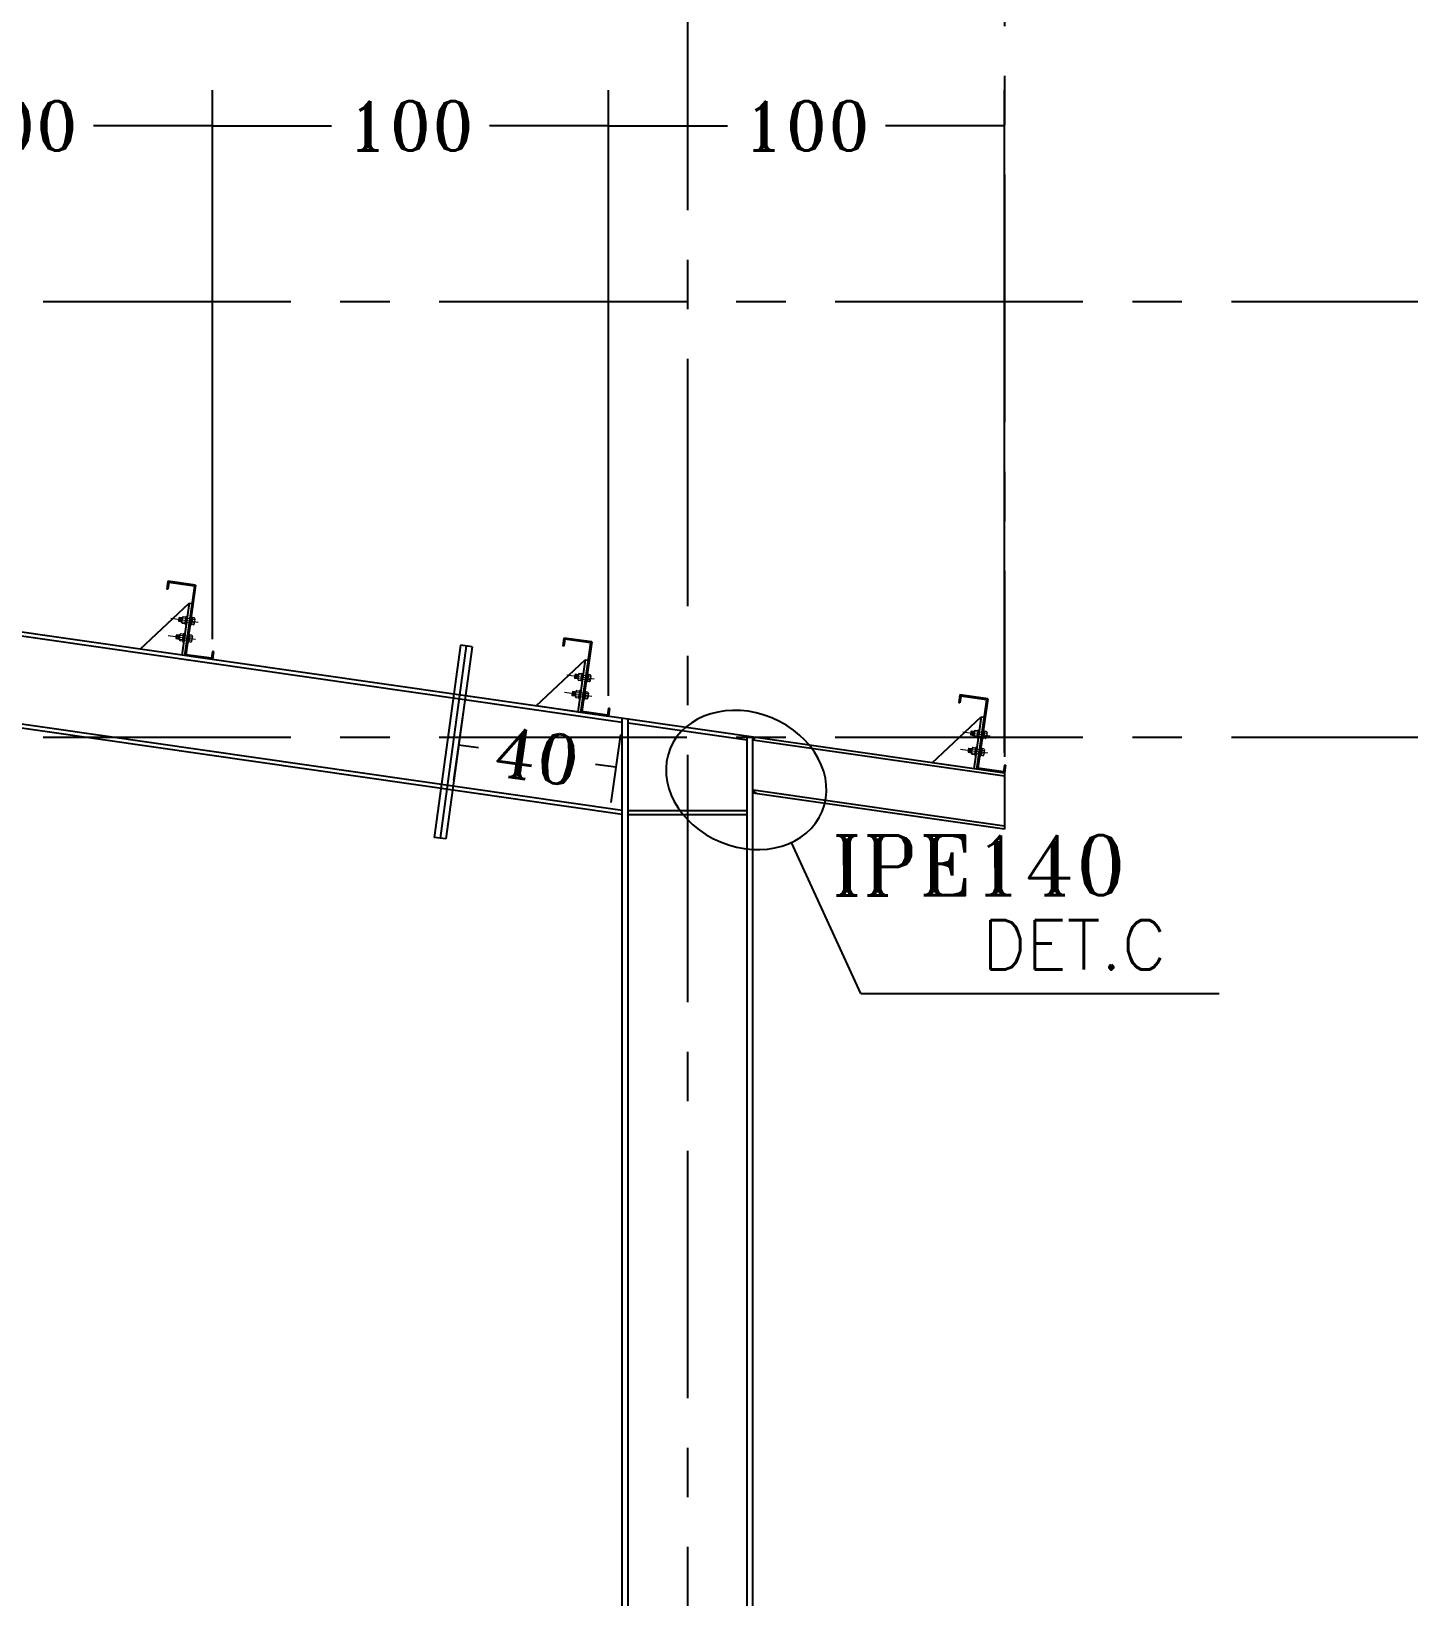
# Model space of a CAD drawing. Header units: inches. Extents: x 460503 to 460688, y 47570 to 48852.
# Drawn here: x 460550.02 to 460557.02, y 47831.29 to 47839.2 of the extents above; entities that cross this region are included whole.
import ezdxf

# ---------------------------------------------------------------- set-up
doc = ezdxf.new("R2010")
doc.units = ezdxf.units.IN
doc.header["$MEASUREMENT"] = 0
doc.linetypes.add('CENTER', pattern=[2, 1.25, -0.25, 0.25, -0.25])
doc.layers.add('2', color=2, linetype='Continuous', lineweight=9)
doc.layers.add('TEXT', color=250, linetype='Continuous', lineweight=30)
for name, color, linetype in [('2Y', 2, 'Continuous'), ('3G', 3, 'Continuous'), ('AXE', 1, 'CENTER'), ('TIE', 2, 'Continuous')]:
    doc.layers.add(name, color=color, linetype=linetype)
doc.styles.add('ROMANC', font='TXT.shx')
doc.styles.add('ROMANT', font='romant')
doc.dimstyles.new('1-50', dxfattribs={"dimscale": 0, "dimtxt": 0.25, "dimasz": 0.18, "dimexe": 0.18, "dimexo": 0.0625, "dimgap": 0.09, "dimtad": 0, "dimdec": 0, "dimlfac": 50, "dimzin": 0, "dimdsep": 46, "dimtxsty": 'ROMANT', "dimblk": 'OBLIQUE', "dimcen": 0.09, "dimclrd": 1, "dimclre": 1, "dimclrt": 2, "dimadec": 0, "dimazin": 0, "dimtfac": 1, "dimtdec": 0, "dimtofl": 0, "dimtmove": 2, "dimatfit": 3, "dimldrblk": 'OBLIQUE', "dimfxl": 0.18, "dimtolj": 1, "dimtzin": 0, "dimarcsym": 0})

# ---------------------------------------------------------------- blocks, each defined once
blk = doc.blocks.new('TIE')
at = {"layer": 'TIE'}
for p, q in [((-3.48, 20), (4.44, 21.17)), ((-3.48, 20), (-0.54, 0.21)), ((-3.13, 19.74), (4.19, 20.83)), ((-3.13, 19.74), (-0.2, -0.04)), ((4.19, 20.83), (4.48, 18.85)), ((4.44, 21.17), (4.78, 18.9)), ((4.48, 18.85), (4.78, 18.9)), ((-1.61, 14.91), (-2.4, 14.8)), ((-1.61, 14.91), (-2.4, 14.8)), ((12.45, 1.85), (-1.61, 14.91)), ((-1.61, 14.91), (0.59, 0.09)), ((-8.45, 1.06), (-8.15, 1.1)), ((-8.45, 1.06), (-8.11, -1.22)), ((-8.15, 1.1), (-7.86, -0.87)), ((-7.86, -0.87), (-0.54, 0.21)), ((-0.2, -0.04), (12.45, 1.85)), ((-8.11, -1.22), (-0.2, -0.04))]:
    blk.add_line(p, q, dxfattribs=at)
blk = doc.blocks.new('*D602')
at = {"color": 1, "lineweight": -2, "transparency": 16777216}
for p, q in [((460548.9358, 47836.4169), (460548.9358, 47838.902)), ((460550.9358, 47836.1299), (460550.9358, 47838.902)), ((460548.9358, 47838.722), (460549.5363, 47838.722)), ((460550.9358, 47838.722), (460550.3354, 47838.722))]:
    blk.add_line(p, q, dxfattribs=at)
at = {"layer": 'Defpoints', "color": 0, "transparency": 16777216}
for p in [(460550.9358, 47838.722), (460548.9358, 47836.3544), (460550.9358, 47836.0674)]:
    blk.add_point(p, dxfattribs=at)
at = {"color": 2, "transparency": 16777216, "insert": (460549.9358, 47838.722), "char_height": 0.25, "attachment_point": 5, "rotation": 0, "style": 'ROMANT'}
blk.add_mtext('\\A1;100', dxfattribs=at)
blk = doc.blocks.new('_OBLIQUE')
blk = doc.blocks.new('*D603')
at = {"color": 1, "lineweight": -2, "transparency": 16777216}
for p, q in [((460550.9358, 47836.1299), (460550.9358, 47838.902)), ((460552.9358, 47835.8429), (460552.9358, 47838.902)), ((460550.9358, 47838.722), (460551.5363, 47838.722)), ((460552.9358, 47838.722), (460552.3354, 47838.722))]:
    blk.add_line(p, q, dxfattribs=at)
at = {"layer": 'Defpoints', "color": 0, "transparency": 16777216}
for p in [(460552.9358, 47838.722), (460550.9358, 47836.0674), (460552.9358, 47835.7804)]:
    blk.add_point(p, dxfattribs=at)
at = {"color": 2, "transparency": 16777216, "insert": (460551.9358, 47838.722), "char_height": 0.25, "attachment_point": 5, "rotation": 0, "style": 'ROMANT'}
blk.add_mtext('\\A1;100', dxfattribs=at)
blk = doc.blocks.new('*D604')
at = {"color": 1, "lineweight": -2, "transparency": 16777216}
for p, q in [((460552.9358, 47835.8429), (460552.9358, 47838.902)), ((460554.9353, 47835.556), (460554.9353, 47838.902)), ((460552.9358, 47838.722), (460553.5361, 47838.722)), ((460554.9353, 47838.722), (460554.3351, 47838.722))]:
    blk.add_line(p, q, dxfattribs=at)
at = {"layer": 'Defpoints', "color": 0, "transparency": 16777216}
for p in [(460554.9353, 47838.722), (460552.9358, 47835.7804), (460554.9353, 47835.4935, 0.0054)]:
    blk.add_point(p, dxfattribs=at)
at = {"color": 2, "transparency": 16777216, "insert": (460553.9356, 47838.722), "char_height": 0.25, "attachment_point": 5, "rotation": 0, "style": 'ROMANT'}
blk.add_mtext('\\A1;100', dxfattribs=at)
blk = doc.blocks.new('*D631')
at = {"color": 1, "lineweight": -2, "transparency": 16777216}
for p, q in [((460552.2019, 47835.7612), (460552.1526, 47835.4178)), ((460552.9965, 47835.6472), (460552.9472, 47835.3038)), ((460552.1782, 47835.596), (460552.2802, 47835.5814)), ((460552.9728, 47835.482), (460552.8708, 47835.4966))]:
    blk.add_line(p, q, dxfattribs=at)
at = {"layer": 'Defpoints', "color": 0, "transparency": 16777216}
for p in [(460552.2108, 47835.8231, 0.0045), (460553.0053, 47835.709, 0.0048), (460552.1782, 47835.596)]:
    blk.add_point(p, dxfattribs=at)
at = {"color": 2, "transparency": 16777216, "insert": (460552.5755, 47835.539), "char_height": 0.25, "attachment_point": 5, "rotation": 351.83327, "style": 'ROMANT'}
blk.add_mtext('\\A1;40', dxfattribs=at)

msp = doc.modelspace()

# ---------------------------------------------------------------- hatches: boundary and pattern name
h = msp.add_hatch(color=1)
h.dxf.hatch_style = 1
h.paths.add_polyline_path([(460553.66534581, 47835.61935893), (460553.66534581, 47835.6345126), (460553.67852855, 47835.63262075)])
h = msp.add_hatch(color=1)
h.dxf.hatch_style = 1
h.paths.add_polyline_path([(460553.66534582, 47835.36679768), (460553.68318517, 47835.34908389), (460553.66534582, 47835.351644)])

# ---------------------------------------------------------------- linework, layer by layer
at = {"color": 1}
for p, q in [((460553.67852855, 47835.63262075, 0.00287034), (460553.66534581, 47835.6345126, 0.00499999)), ((460553.66534581, 47835.6345126, 0.00499999), (460553.66534581, 47835.61935893, 0.00500068)), ((460553.66534581, 47835.61935893, 0.00500068), (460553.67852855, 47835.63262075, 0.00287034)), ((460553.66534582, 47835.36679768, 0.00501227), (460553.68318517, 47835.34908389, 0.00162673)), ((460553.66534582, 47835.351644, 0.00501296), (460553.66534582, 47835.36679768, 0.00501227)), ((460553.68318517, 47835.34908389, 0.00162673), (460553.66534582, 47835.351644, 0.00501296))]:
    msp.add_line(p, q, dxfattribs=at)
at = {"layer": '2'}
for p, q in [((460550.72541627, 47836.2356653), (460550.86342572, 47836.21565134)), ((460550.76726607, 47836.24034682), (460550.7642114, 47836.21928288)), ((460550.7642114, 47836.21928288), (460550.7807114, 47836.21689007)), ((460550.76478061, 47836.2232079), (460550.77615359, 47836.23905796)), ((460550.7661628, 47836.23273903), (460550.77121115, 47836.23977471)), ((460550.76711849, 47836.2188613), (460550.78109603, 47836.23834122)), ((460550.76726607, 47836.24034682), (460550.78376607, 47836.23795401)), ((460550.77206093, 47836.21814455), (460550.78313057, 47836.23357186)), ((460550.77700337, 47836.21742781), (460550.78174838, 47836.22404074)), ((460550.78416668, 47836.24071647), (460550.78031079, 47836.21412761)), ((460550.78031079, 47836.21412761), (460550.78322913, 47836.20953811)), ((460550.78145136, 47836.21641226), (460550.78061291, 47836.2159113)), ((460550.78189388, 47836.2184422), (460550.78110429, 47836.21929969)), ((460550.78322913, 47836.20953811), (460550.79639193, 47836.20762926)), ((460550.78444973, 47836.23657722), (460550.78353018, 47836.2360278)), ((460550.78474716, 47836.2386282), (460550.78402156, 47836.2394162)), ((460550.7882685, 47836.24428791), (460550.78416668, 47836.24071647)), ((460550.78463228, 47836.21699802), (460550.79748037, 47836.21513481)), ((460550.78748556, 47836.23718402), (460550.8004062, 47836.23531029)), ((460550.7882685, 47836.24428791), (460550.8014313, 47836.24237906)), ((460550.80145675, 47836.24255456), (460550.79636648, 47836.20745376)), ((460550.8014313, 47836.24237906), (460550.79639193, 47836.20762926)), ((460550.797867, 47836.2054442), (460550.80137708, 47836.20493517)), ((460550.80847692, 47836.24153651), (460550.80338664, 47836.2064357)), ((460550.80346631, 47836.24405509), (460550.80697639, 47836.24354606)), ((460550.80440444, 47836.21345413), (460550.82371155, 47836.21066578)), ((460550.80745911, 47836.23451808), (460550.82676621, 47836.23172973)), ((460550.82778402, 47836.23874816), (460550.82269374, 47836.20364735)), ((460550.82419427, 47836.2016378), (460550.82770435, 47836.20112877)), ((460550.83477873, 47836.2375546), (460550.82973935, 47836.2028048)), ((460550.83832101, 47836.2015603), (460550.82973935, 47836.2028048)), ((460550.82979357, 47836.24024869), (460550.83330365, 47836.23973966)), ((460550.84037252, 47836.21041155), (460550.83103877, 47836.21176512)), ((460550.84288561, 47836.22723019), (460550.83347931, 47836.22859428)), ((460550.84336039, 47836.2363101), (460550.83477873, 47836.2375546)), ((460550.84325601, 47836.20894634), (460550.84391762, 47836.20822783)), ((460550.84340835, 47836.21101835), (460550.844409, 47836.21161623)), ((460550.84727354, 47836.23106948), (460550.84356163, 47836.20547345)), ((460550.84562401, 47836.22578602), (460550.84634961, 47836.22499802)), ((460550.84592144, 47836.22783699), (460550.84684099, 47836.22838641)), ((460550.71302229, 47836.14834998), (460550.85103174, 47836.12833602)), ((460550.75460924, 47836.15306962), (460550.75155457, 47836.13200568)), ((460550.75155457, 47836.13200568), (460550.76805456, 47836.12961287)), ((460550.75212377, 47836.1359307), (460550.76349676, 47836.15178076)), ((460550.75350596, 47836.14546183), (460550.75855432, 47836.15249751)), ((460550.75446166, 47836.1315841), (460550.76843919, 47836.15106402)), ((460550.75460924, 47836.15306962), (460550.77110923, 47836.15067681)), ((460550.75940409, 47836.13086735), (460550.77047374, 47836.14629466)), ((460550.76434653, 47836.13015061), (460550.76909154, 47836.13676354)), ((460550.77150984, 47836.15343927), (460550.76765395, 47836.12685041)), ((460550.76765395, 47836.12685041), (460550.77057229, 47836.12226091)), ((460550.76879453, 47836.12913506), (460550.76795608, 47836.1286341)), ((460550.76923704, 47836.131165), (460550.76844746, 47836.13202249)), ((460550.77057229, 47836.12226091), (460550.78373509, 47836.12035206)), ((460550.77179289, 47836.14930002), (460550.77087335, 47836.1487506)), ((460550.77209032, 47836.151351), (460550.77136473, 47836.152139)), ((460550.77561166, 47836.15701071), (460550.77150984, 47836.15343927)), ((460550.77197545, 47836.12972082), (460550.78482354, 47836.12785761)), ((460550.77482873, 47836.14990682), (460550.78774936, 47836.14803309)), ((460550.77561166, 47836.15701071), (460550.78877447, 47836.15510186)), ((460550.78879992, 47836.15527736), (460550.78370964, 47836.12017656)), ((460550.78877447, 47836.15510186), (460550.78373509, 47836.12035206)), ((460550.78521017, 47836.118167), (460550.78872025, 47836.11765797)), ((460550.79582008, 47836.15425931), (460550.7907298, 47836.1191585)), ((460550.79080947, 47836.15677789), (460550.79431955, 47836.15626886)), ((460550.79174761, 47836.12617693), (460550.81105471, 47836.12338858)), ((460550.79480228, 47836.14724088), (460550.81410938, 47836.14445253)), ((460550.81512718, 47836.15147096), (460550.8100369, 47836.11637015)), ((460550.82212189, 47836.1502774), (460550.81708252, 47836.1155276)), ((460550.82566418, 47836.1142831), (460550.81708252, 47836.1155276)), ((460550.81713674, 47836.15297149), (460550.82064682, 47836.15246246)), ((460550.82771569, 47836.12313435), (460550.81838193, 47836.12448792)), ((460550.83022878, 47836.13995299), (460550.82082248, 47836.14131708)), ((460550.83070355, 47836.1490329), (460550.82212189, 47836.1502774)), ((460550.83059918, 47836.12166914), (460550.83126078, 47836.12095063)), ((460550.83075152, 47836.12374115), (460550.83175216, 47836.12433903)), ((460550.8346167, 47836.14379228), (460550.8309048, 47836.11819625)), ((460550.83296718, 47836.13850882), (460550.83369277, 47836.13772082)), ((460550.83326461, 47836.14055979), (460550.83418416, 47836.14110921)), ((460550.81153743, 47836.1143606), (460550.81504751, 47836.11385157)), ((460552.78826849, 47835.957269), (460552.78416666, 47835.95369756)), ((460552.78826849, 47835.957269), (460552.80143129, 47835.95536015)), ((460552.80346629, 47835.95703618), (460552.80697638, 47835.95652715)), ((460552.72541626, 47835.94864639), (460552.86342571, 47835.92863242)), ((460552.76726606, 47835.95332791), (460552.76421139, 47835.93226397)), ((460552.76421139, 47835.93226397), (460552.78071138, 47835.92987116)), ((460552.76478059, 47835.93618899), (460552.77615358, 47835.95203905)), ((460552.76616278, 47835.94572011), (460552.77121114, 47835.9527558)), ((460552.76711848, 47835.93184238), (460552.78109601, 47835.9513223)), ((460552.76726606, 47835.95332791), (460552.78376605, 47835.9509351)), ((460552.77206091, 47835.93112564), (460552.78313056, 47835.94655294)), ((460552.77700335, 47835.93040889), (460552.78174837, 47835.93702182)), ((460552.78416666, 47835.95369756), (460552.78031078, 47835.9271087)), ((460552.78031078, 47835.9271087), (460552.78322911, 47835.9225192)), ((460552.78145135, 47835.92939335), (460552.7806129, 47835.92889238)), ((460552.78189387, 47835.93142328), (460552.78110428, 47835.93228078)), ((460552.78322911, 47835.9225192), (460552.79639191, 47835.92061035)), ((460552.78444972, 47835.94955831), (460552.78353017, 47835.94900889)), ((460552.78474715, 47835.95160928), (460552.78402155, 47835.95239728)), ((460552.78463227, 47835.92997911), (460552.79748036, 47835.92811589)), ((460552.78748555, 47835.95016511), (460552.80040618, 47835.94829137)), ((460552.80145674, 47835.95553565), (460552.79636646, 47835.92043484)), ((460552.80143129, 47835.95536015), (460552.79639191, 47835.92061035)), ((460552.79786699, 47835.91842529), (460552.80137707, 47835.91791626)), ((460552.8084769, 47835.95451759), (460552.80338662, 47835.91941679)), ((460552.80440443, 47835.92643522), (460552.82371153, 47835.92364687)), ((460552.8074591, 47835.94749916), (460552.8267662, 47835.94471081)), ((460552.827784, 47835.95172924), (460552.82269373, 47835.91662844)), ((460552.82419425, 47835.91461888), (460552.82770433, 47835.91410985)), ((460552.83477871, 47835.95053568), (460552.82973934, 47835.91578588)), ((460552.838321, 47835.91454138), (460552.82973934, 47835.91578588)), ((460552.82979356, 47835.95322977), (460552.83330364, 47835.95272074)), ((460552.84037251, 47835.92339263), (460552.83103875, 47835.9247462)), ((460552.8428856, 47835.94021127), (460552.8334793, 47835.94157536)), ((460552.84336037, 47835.94929118), (460552.83477871, 47835.95053568)), ((460552.843256, 47835.92192742), (460552.8439176, 47835.92120892)), ((460552.84340834, 47835.92399943), (460552.84440898, 47835.92459731)), ((460552.84727353, 47835.94405056), (460552.84356162, 47835.91845453)), ((460552.845624, 47835.9387671), (460552.8463496, 47835.9379791)), ((460552.84592143, 47835.94081807), (460552.84684098, 47835.9413675)), ((460552.71302228, 47835.86133107), (460552.85103172, 47835.8413171)), ((460552.75460922, 47835.86605071), (460552.75155455, 47835.84498677)), ((460552.75155455, 47835.84498677), (460552.76805455, 47835.84259396)), ((460552.75212376, 47835.84891179), (460552.76349674, 47835.86476185)), ((460552.75350595, 47835.85844291), (460552.7585543, 47835.8654786)), ((460552.75446164, 47835.84456518), (460552.76843918, 47835.8640451)), ((460552.75460922, 47835.86605071), (460552.77110922, 47835.8636579)), ((460552.75940408, 47835.84384844), (460552.77047372, 47835.85927574)), ((460552.76434652, 47835.84313169), (460552.76909153, 47835.84974462)), ((460552.77150982, 47835.86642036), (460552.76765394, 47835.8398315)), ((460552.76765394, 47835.8398315), (460552.77057228, 47835.835242)), ((460552.76879451, 47835.84211615), (460552.76795606, 47835.84161518)), ((460552.76923703, 47835.84414608), (460552.76844744, 47835.84500358)), ((460552.77057228, 47835.835242), (460552.78373508, 47835.83333315)), ((460552.77179288, 47835.86228111), (460552.77087333, 47835.86173169)), ((460552.77209031, 47835.86433208), (460552.77136471, 47835.86512008)), ((460552.77561165, 47835.8699918), (460552.77150982, 47835.86642036)), ((460552.77197543, 47835.84270191), (460552.78482352, 47835.84083869)), ((460552.77482871, 47835.86288791), (460552.78774935, 47835.86101417)), ((460552.77561165, 47835.8699918), (460552.78877445, 47835.86808295)), ((460552.7887999, 47835.86825845), (460552.78370963, 47835.83315764)), ((460552.78877445, 47835.86808295), (460552.78373508, 47835.83333315)), ((460552.78521015, 47835.83114809), (460552.78872023, 47835.83063906)), ((460552.79582007, 47835.86724039), (460552.79072979, 47835.83213959)), ((460552.79080946, 47835.86975898), (460552.79431954, 47835.86924995)), ((460552.79174759, 47835.83915802), (460552.81105469, 47835.83636967)), ((460552.79480226, 47835.86022196), (460552.81410936, 47835.85743361)), ((460552.81512717, 47835.86445204), (460552.81003689, 47835.82935124)), ((460552.81153742, 47835.82734168), (460552.8150475, 47835.82683265)), ((460552.82212188, 47835.86325848), (460552.8170825, 47835.82850868)), ((460552.82566416, 47835.82726418), (460552.8170825, 47835.82850868)), ((460552.81713672, 47835.86595257), (460552.8206468, 47835.86544354)), ((460552.82771567, 47835.83611543), (460552.81838192, 47835.837469)), ((460552.83022876, 47835.85293407), (460552.82082246, 47835.85429816)), ((460552.83070354, 47835.86201398), (460552.82212188, 47835.86325848)), ((460552.83059916, 47835.83465022), (460552.83126077, 47835.83393172)), ((460552.8307515, 47835.83672224), (460552.83175215, 47835.83732011)), ((460552.83461669, 47835.85677336), (460552.83090478, 47835.83117733)), ((460552.83296716, 47835.8514899), (460552.83369276, 47835.8507019)), ((460552.83326459, 47835.85354087), (460552.83418414, 47835.8540903)), ((460554.72541627, 47835.66162747, 0.00541421), (460554.86342572, 47835.6416135, 0.00541421)), ((460554.76726607, 47835.66630899, 0.00541421), (460554.7642114, 47835.64524505, 0.00541421)), ((460554.7642114, 47835.64524505, 0.00541421), (460554.7807114, 47835.64285224, 0.00541421)), ((460554.76478061, 47835.64917007, 0.00541421), (460554.77615359, 47835.66502013, 0.00541421)), ((460554.7661628, 47835.65870119, 0.00541421), (460554.77121115, 47835.66573688, 0.00541421)), ((460554.76711849, 47835.64482346, 0.00541421), (460554.78109603, 47835.66430338, 0.00541421)), ((460554.76726607, 47835.66630899, 0.00541421), (460554.78376607, 47835.66391618, 0.00541421)), ((460554.77206093, 47835.64410672, 0.00541421), (460554.78313057, 47835.65953402, 0.00541421)), ((460554.77700337, 47835.64338997, 0.00541421), (460554.78174838, 47835.6500029, 0.00541421)), ((460554.78416667, 47835.66667864, 0.00541421), (460554.78031079, 47835.64008978, 0.00541421)), ((460554.78145136, 47835.64237443, 0.00541421), (460554.78061291, 47835.64187346, 0.00541421)), ((460554.78189388, 47835.64440436, 0.00541421), (460554.78110429, 47835.64526186, 0.00541421)), ((460554.78444973, 47835.66253939, 0.00541421), (460554.78353018, 47835.66198997, 0.00541421)), ((460554.78474716, 47835.66459036, 0.00541421), (460554.78402156, 47835.66537836, 0.00541421)), ((460554.7882685, 47835.67025008, 0.00541421), (460554.78416667, 47835.66667864, 0.00541421)), ((460554.78463228, 47835.64296019, 0.00541421), (460554.79748037, 47835.64109697, 0.00541421)), ((460554.78748556, 47835.66314619, 0.00541421), (460554.8004062, 47835.66127245, 0.00541421)), ((460554.7882685, 47835.67025008, 0.00541421), (460554.8014313, 47835.66834123, 0.00541421)), ((460554.80145675, 47835.66851673, 0.00541421), (460554.79636648, 47835.63341592, 0.00541421)), ((460554.8014313, 47835.66834123, 0.00541421), (460554.79639193, 47835.63359143, 0.00541421)), ((460554.80847692, 47835.66749867, 0.00541421), (460554.80338664, 47835.63239787, 0.00541421)), ((460554.80346631, 47835.67001726, 0.00541421), (460554.80697639, 47835.66950823, 0.00541421)), ((460554.80745911, 47835.66048024, 0.00541421), (460554.82676621, 47835.65769189, 0.00541421)), ((460554.82778402, 47835.66471032, 0.00541421), (460554.82269374, 47835.62960952, 0.00541421)), ((460554.83477873, 47835.66351676, 0.00541421), (460554.82973935, 47835.62876697, 0.00541421)), ((460554.82979357, 47835.66621085, 0.00541421), (460554.83330365, 47835.66570182, 0.00541421)), ((460554.84288561, 47835.65319235, 0.00541421), (460554.83347931, 47835.65455644, 0.00541421)), ((460554.84336039, 47835.66227226, 0.00541421), (460554.83477873, 47835.66351676, 0.00541421)), ((460554.84727354, 47835.65703164, 0.00541421), (460554.84356163, 47835.63143561, 0.00541421)), ((460554.84562401, 47835.65174818, 0.00541421), (460554.84634961, 47835.65096018, 0.00541421)), ((460554.84592144, 47835.65379915, 0.00541421), (460554.84684099, 47835.65434858, 0.00541421)), ((460554.71302229, 47835.57431215, 0.00541421), (460554.85103174, 47835.55429818, 0.00541421)), ((460554.75460924, 47835.57903179, 0.00541421), (460554.75155457, 47835.55796785, 0.00541421)), ((460554.75212377, 47835.56189287, 0.00541421), (460554.76349676, 47835.57774293, 0.00541421)), ((460554.75350596, 47835.57142399, 0.00541421), (460554.75855432, 47835.57845968, 0.00541421)), ((460554.75446166, 47835.55754627, 0.00541421), (460554.76843919, 47835.57702618, 0.00541421)), ((460554.75460924, 47835.57903179, 0.00541421), (460554.77110923, 47835.57663898, 0.00541421)), ((460554.75940409, 47835.55682952, 0.00541421), (460554.77047374, 47835.57225682, 0.00541421)), ((460554.76434653, 47835.55611277, 0.00541421), (460554.76909154, 47835.5627257, 0.00541421)), ((460554.77150984, 47835.57940144, 0.00541421), (460554.76765395, 47835.55281258, 0.00541421)), ((460554.77179289, 47835.57526219, 0.00541421), (460554.77087335, 47835.57471277, 0.00541421)), ((460554.77209032, 47835.57731316, 0.00541421), (460554.77136473, 47835.57810116, 0.00541421)), ((460554.77561166, 47835.58297288, 0.00541421), (460554.77150984, 47835.57940144, 0.00541421)), ((460554.77482873, 47835.57586899, 0.00541421), (460554.78774936, 47835.57399525, 0.00541421)), ((460554.77561166, 47835.58297288, 0.00541421), (460554.78877447, 47835.58106403, 0.00541421)), ((460554.78031079, 47835.64008978, 0.00541421), (460554.78322913, 47835.63550028, 0.00541421)), ((460554.78322913, 47835.63550028, 0.00541421), (460554.79639193, 47835.63359143, 0.00541421)), ((460554.78879992, 47835.58123953, 0.00541421), (460554.78370964, 47835.54613872, 0.00541421)), ((460554.78877447, 47835.58106403, 0.00541421), (460554.78373509, 47835.54631423, 0.00541421)), ((460554.79582008, 47835.58022147, 0.00541421), (460554.7907298, 47835.54512067, 0.00541421)), ((460554.79080947, 47835.58274006, 0.00541421), (460554.79431955, 47835.58223103, 0.00541421)), ((460554.79480228, 47835.57320304, 0.00541421), (460554.81410938, 47835.57041469, 0.00541421)), ((460554.797867, 47835.63140637, 0.00541421), (460554.80137708, 47835.63089734, 0.00541421)), ((460554.80440444, 47835.6394163, 0.00541421), (460554.82371155, 47835.63662795, 0.00541421)), ((460554.81512718, 47835.57743312, 0.00541421), (460554.8100369, 47835.54233232, 0.00541421)), ((460554.82212189, 47835.57623956, 0.00541421), (460554.81708252, 47835.54148977, 0.00541421)), ((460554.81713674, 47835.57893365, 0.00541421), (460554.82064682, 47835.57842462, 0.00541421)), ((460554.83022878, 47835.56591515, 0.00541421), (460554.82082248, 47835.56727924, 0.00541421)), ((460554.83070355, 47835.57499506, 0.00541421), (460554.82212189, 47835.57623956, 0.00541421)), ((460554.82419427, 47835.62759996, 0.00541421), (460554.82770435, 47835.62709093, 0.00541421)), ((460554.83832101, 47835.62752246, 0.00541421), (460554.82973935, 47835.62876697, 0.00541421)), ((460554.8346167, 47835.56975444, 0.00541421), (460554.8309048, 47835.54415841, 0.00541421)), ((460554.84037252, 47835.63637372, 0.00541421), (460554.83103877, 47835.63772729, 0.00541421)), ((460554.83296718, 47835.56447098, 0.00541421), (460554.83369277, 47835.56368298, 0.00541421)), ((460554.83326461, 47835.56652195, 0.00541421), (460554.83418416, 47835.56707138, 0.00541421)), ((460554.84325601, 47835.6349085, 0.00541421), (460554.84391762, 47835.63419, 0.00541421)), ((460554.84340835, 47835.63698052, 0.00541421), (460554.844409, 47835.63757839, 0.00541421)), ((460554.75155457, 47835.55796785, 0.00541421), (460554.76805456, 47835.55557504, 0.00541421)), ((460554.76765395, 47835.55281258, 0.00541421), (460554.77057229, 47835.54822308, 0.00541421)), ((460554.76879453, 47835.55509723, 0.00541421), (460554.76795608, 47835.55459626, 0.00541421)), ((460554.76923704, 47835.55712716, 0.00541421), (460554.76844746, 47835.55798466, 0.00541421)), ((460554.77057229, 47835.54822308, 0.00541421), (460554.78373509, 47835.54631423, 0.00541421)), ((460554.77197545, 47835.55568299, 0.00541421), (460554.78482354, 47835.55381977, 0.00541421)), ((460554.78521017, 47835.54412917, 0.00541421), (460554.78872025, 47835.54362014, 0.00541421)), ((460554.79174761, 47835.5521391, 0.00541421), (460554.81105471, 47835.54935075, 0.00541421)), ((460554.81153743, 47835.54032276, 0.00541421), (460554.81504751, 47835.53981373, 0.00541421)), ((460554.82566418, 47835.54024526, 0.00541421), (460554.81708252, 47835.54148977, 0.00541421)), ((460554.82771569, 47835.54909652, 0.00541421), (460554.81838193, 47835.55045009, 0.00541421)), ((460554.83059918, 47835.5476313, 0.00541421), (460554.83126078, 47835.5469128, 0.00541421)), ((460554.83075152, 47835.54970332, 0.00541421), (460554.83175216, 47835.55030119, 0.00541421))]:
    msp.add_line(p, q, dxfattribs=at)
for centre, radius, start, end in [((460550.78382346, 47836.21244218), 0.00462476, 81.748557078, 120.858017111), ((460550.78529602, 47836.22157491), 0.00462476, 222.639097051, 261.748557078), ((460550.78682183, 47836.23260714), 0.00462476, 81.748557078, 120.858017111), ((460550.7881493, 47836.24176091), 0.00462476, 222.639097051, 261.748557078), ((460550.79812152, 47836.20719924), 0.0017734, 171.74855708, 261.748557078), ((460550.8016316, 47836.20669022), 0.0017734, 261.748557078, 351.74855708), ((460550.8032118, 47836.24230005), 0.0017734, 81.748557078, 171.74855708), ((460550.80672188, 47836.24179102), 0.0017734, 351.74855708, 81.748557078), ((460550.82444878, 47836.20339284), 0.0017734, 171.74855708, 261.748557078), ((460550.82795886, 47836.20288381), 0.0017734, 261.748557078, 351.74855708), ((460550.82953906, 47836.23849364), 0.0017734, 81.748557078, 171.74855708), ((460550.83304914, 47836.23798462), 0.0017734, 351.74855708, 81.748557078), ((460550.83898475, 47836.20613718), 0.00462476, 261.748557078, 351.74855708), ((460550.84103626, 47836.21498844), 0.00462476, 261.748557078, 300.858017111), ((460550.83985388, 47836.20581362), 0.00462476, 42.639097051, 81.748557078), ((460550.84354935, 47836.23180707), 0.00462476, 261.748557078, 300.858017111), ((460550.84222188, 47836.2226533), 0.00462476, 42.639097051, 81.748557078), ((460550.84269665, 47836.23173321), 0.00462476, 351.74855708, 81.748557078), ((460550.77116662, 47836.12516498), 0.00462476, 81.748557078, 120.858017111), ((460550.77263918, 47836.13429771), 0.00462476, 222.639097051, 261.748557078), ((460550.77416499, 47836.14532994), 0.00462476, 81.748557078, 120.858017111), ((460550.77549246, 47836.15448371), 0.00462476, 222.639097051, 261.748557078), ((460550.78546468, 47836.11992204), 0.0017734, 171.74855708, 261.748557078), ((460550.78897476, 47836.11941302), 0.0017734, 261.748557078, 351.74855708), ((460550.79055496, 47836.15502285), 0.0017734, 81.748557078, 171.74855708), ((460550.79406504, 47836.15451382), 0.0017734, 351.74855708, 81.748557078), ((460550.81179194, 47836.11611564), 0.0017734, 171.74855708, 261.748557078), ((460550.81530203, 47836.11560661), 0.0017734, 261.748557078, 351.74855708), ((460550.81688222, 47836.15121644), 0.0017734, 81.748557078, 171.74855708), ((460550.8203923, 47836.15070742), 0.0017734, 351.74855708, 81.748557078), ((460550.82632791, 47836.11885998), 0.00462476, 261.748557078, 351.74855708), ((460550.82837942, 47836.12771124), 0.00462476, 261.748557078, 300.858017111), ((460550.82719704, 47836.11853642), 0.00462476, 42.639097051, 81.748557078), ((460550.83089251, 47836.14452987), 0.00462476, 261.748557078, 300.858017111), ((460550.82956504, 47836.1353761), 0.00462476, 42.639097051, 81.748557078), ((460550.83003982, 47836.14445601), 0.00462476, 351.74855708, 81.748557078), ((460552.80321178, 47835.95528114), 0.0017734, 81.748557078, 171.74855708), ((460552.78382344, 47835.92542326), 0.00462476, 81.748557078, 120.858017111), ((460552.785296, 47835.93455599), 0.00462476, 222.639097051, 261.748557078), ((460552.78682181, 47835.94558822), 0.00462476, 81.748557078, 120.858017111), ((460552.78814928, 47835.95474199), 0.00462476, 222.639097051, 261.748557078), ((460552.7981215, 47835.92018033), 0.0017734, 171.74855708, 261.748557078), ((460552.80163158, 47835.9196713), 0.0017734, 261.748557078, 351.74855708), ((460552.80672186, 47835.95477211), 0.0017734, 351.74855708, 81.748557078), ((460552.82444877, 47835.91637392), 0.0017734, 171.74855708, 261.748557078), ((460552.82795885, 47835.91586489), 0.0017734, 261.748557078, 351.74855708), ((460552.82953904, 47835.95147473), 0.0017734, 81.748557078, 171.74855708), ((460552.83304912, 47835.9509657), 0.0017734, 351.74855708, 81.748557078), ((460552.83898473, 47835.91911827), 0.00462476, 261.748557078, 351.74855708), ((460552.84103624, 47835.92796952), 0.00462476, 261.748557078, 300.858017111), ((460552.83985386, 47835.91879471), 0.00462476, 42.639097051, 81.748557078), ((460552.84354933, 47835.94478816), 0.00462476, 261.748557078, 300.858017111), ((460552.84222186, 47835.93563439), 0.00462476, 42.639097051, 81.748557078), ((460552.84269664, 47835.9447143), 0.00462476, 351.74855708, 81.748557078), ((460552.77116661, 47835.83814606), 0.00462476, 81.748557078, 120.858017111), ((460552.77263917, 47835.84727879), 0.00462476, 222.639097051, 261.748557078), ((460552.77416498, 47835.85831102), 0.00462476, 81.748557078, 120.858017111), ((460552.77549245, 47835.86746479), 0.00462476, 222.639097051, 261.748557078), ((460552.78546467, 47835.83290313), 0.0017734, 171.74855708, 261.748557078), ((460552.78897475, 47835.8323941), 0.0017734, 261.748557078, 351.74855708), ((460552.79055494, 47835.86800394), 0.0017734, 81.748557078, 171.74855708), ((460552.79406503, 47835.86749491), 0.0017734, 351.74855708, 81.748557078), ((460552.81179193, 47835.82909672), 0.0017734, 171.74855708, 261.748557078), ((460552.81530201, 47835.82858769), 0.0017734, 261.748557078, 351.74855708), ((460552.81688221, 47835.86419753), 0.0017734, 81.748557078, 171.74855708), ((460552.82039229, 47835.8636885), 0.0017734, 351.74855708, 81.748557078), ((460552.8263279, 47835.83184107), 0.00462476, 261.748557078, 351.74855708), ((460552.82837941, 47835.84069232), 0.00462476, 261.748557078, 300.858017111), ((460552.82719703, 47835.83151751), 0.00462476, 42.639097051, 81.748557078), ((460552.8308925, 47835.85751096), 0.00462476, 261.748557078, 300.858017111), ((460552.82956503, 47835.84835719), 0.00462476, 42.639097051, 81.748557078), ((460552.8300398, 47835.8574371), 0.00462476, 351.74855708, 81.748557078), ((460554.78382346, 47835.63840434, 0.00541421), 0.00462476, 81.748557078, 120.858017111), ((460554.78529602, 47835.64753707, 0.00541421), 0.00462476, 222.639097051, 261.748557078), ((460554.78682183, 47835.6585693, 0.00541421), 0.00462476, 81.748557078, 120.858017111), ((460554.7881493, 47835.66772308, 0.00541421), 0.00462476, 222.639097051, 261.748557078), ((460554.8032118, 47835.66826222, 0.00541421), 0.0017734, 81.748557078, 171.74855708), ((460554.80672188, 47835.66775319, 0.00541421), 0.0017734, 351.74855708, 81.748557078), ((460554.82953906, 47835.66445581, 0.00541421), 0.0017734, 81.748557078, 171.74855708), ((460554.83304914, 47835.66394678, 0.00541421), 0.0017734, 351.74855708, 81.748557078), ((460554.84354935, 47835.65776924, 0.00541421), 0.00462476, 261.748557078, 300.858017111), ((460554.84222188, 47835.64861547, 0.00541421), 0.00462476, 42.639097051, 81.748557078), ((460554.84269665, 47835.65769538, 0.00541421), 0.00462476, 351.74855708, 81.748557078), ((460554.77416499, 47835.5712921, 0.00541421), 0.00462476, 81.748557078, 120.858017111), ((460554.77549246, 47835.58044588, 0.00541421), 0.00462476, 222.639097051, 261.748557078), ((460554.79055496, 47835.58098502, 0.00541421), 0.0017734, 81.748557078, 171.74855708), ((460554.79406504, 47835.58047599, 0.00541421), 0.0017734, 351.74855708, 81.748557078), ((460554.79812152, 47835.63316141, 0.00541421), 0.0017734, 171.74855708, 261.748557078), ((460554.8016316, 47835.63265238, 0.00541421), 0.0017734, 261.748557078, 351.74855708), ((460554.81688222, 47835.57717861, 0.00541421), 0.0017734, 81.748557078, 171.74855708), ((460554.8203923, 47835.57666958, 0.00541421), 0.0017734, 351.74855708, 81.748557078), ((460554.82444878, 47835.629355, 0.00541421), 0.0017734, 171.74855708, 261.748557078), ((460554.82795886, 47835.62884598, 0.00541421), 0.0017734, 261.748557078, 351.74855708), ((460554.83089251, 47835.57049204, 0.00541421), 0.00462476, 261.748557078, 300.858017111), ((460554.82956504, 47835.56133827, 0.00541421), 0.00462476, 42.639097051, 81.748557078), ((460554.83003982, 47835.57041818, 0.00541421), 0.00462476, 351.74855708, 81.748557078), ((460554.83898475, 47835.63209935, 0.00541421), 0.00462476, 261.748557078, 351.74855708), ((460554.84103626, 47835.6409506, 0.00541421), 0.00462476, 261.748557078, 300.858017111), ((460554.83985388, 47835.63177579, 0.00541421), 0.00462476, 42.639097051, 81.748557078), ((460554.77116662, 47835.55112714, 0.00541421), 0.00462476, 81.748557078, 120.858017111), ((460554.77263918, 47835.56025987, 0.00541421), 0.00462476, 222.639097051, 261.748557078), ((460554.78546468, 47835.54588421, 0.00541421), 0.0017734, 171.74855708, 261.748557078), ((460554.78897476, 47835.54537518, 0.00541421), 0.0017734, 261.748557078, 351.74855708), ((460554.81179194, 47835.5420778, 0.00541421), 0.0017734, 171.74855708, 261.748557078), ((460554.81530203, 47835.54156878, 0.00541421), 0.0017734, 261.748557078, 351.74855708), ((460554.82632791, 47835.54482215, 0.00541421), 0.00462476, 261.748557078, 351.74855708), ((460554.82837942, 47835.5536734, 0.00541421), 0.00462476, 261.748557078, 300.858017111), ((460554.82719704, 47835.54449859, 0.00541421), 0.00462476, 42.639097051, 81.748557078)]:
    msp.add_arc(centre, radius, start, end, dxfattribs=at)
at = {"layer": '2Y'}
for q in [(460553.85944528, 47835.10217363, 0.00623023), (460556.01886642, 47834.33929277, 0.01148887)]:
    msp.add_line((460554.21097758, 47834.33929277, 0.01148887), q, dxfattribs=at)
at = {"layer": '2Y', "extrusion": (0, 0, -1)}
msp.add_ellipse((460553.63161411, 47835.41811973, 0.00623023), major_axis=(0.38386558, -0.15916806), ratio=0.8162990064, start_param=-1.5707963268, end_param=4.7123889804, dxfattribs=at)
at = {"layer": '3G'}
for p, q in [((460554.93534581, 47835.45225552, 0.00541421), (460538.33534581, 47837.83451253)), ((460553.00534581, 47835.70902388, 0.00478565), (460538.33534581, 47837.81430763, 0.00000093)), ((460553.00534581, 47835.26451608, 0.00480604), (460538.33534581, 47837.36979983, 0.00002131)), ((460553.00534581, 47835.24431118, 0.00480696), (460538.33534581, 47837.34959493, 0.00002224)), ((460552.18788416, 47836.09907523, 0.24998159), (460552.05530418, 47835.12808474, 0.0049822)), ((460552.21760836, 47836.09501666, 0.24998159), (460552.08502838, 47835.12402616, 0.0049822)), ((460552.24733256, 47836.09095809, 0.24998159), (460552.11475258, 47835.11996759, 0.0049822)), ((460552.24733256, 47836.09095809, 0.18248176), (460552.18788416, 47836.09907523, 0.18248176)), ((460553.00534581, 47804.53451253, 0.00499999), (460553.00534581, 47835.73145662, 0.00499999)), ((460553.03534581, 47804.53451253, 0.00499999), (460553.03534581, 47835.72736039, 0.00499999)), ((460553.63534581, 47835.61861292, 0.00499113), (460553.03534581, 47835.70471859, 0.00479544)), ((460553.63534581, 47804.53451253, 0.00499999), (460553.63534581, 47835.63881782, 0.00499999)), ((460553.66534581, 47804.53451253, 0.00499999), (460553.66534581, 47835.63451253, 0.00499999)), ((460554.93534581, 47835.43710185, 0.0054149), (460553.66534581, 47835.61935886, 0.00500068)), ((460554.93534581, 47835.45225552, 0.00541421), (460554.93512516, 47835.17037026, 0.00542472)), ((460554.93534581, 47835.16938692, 0.00542718), (460553.66534581, 47835.35164393, 0.00501296)), ((460554.93534581, 47835.1845406, 0.00542648), (460553.66747662, 47835.36649182, 0.00501296)), ((460553.03534581, 47835.26431118, 0.00481615), (460553.63534581, 47835.26431118, 0.00499999)), ((460553.03534581, 47835.24431118, 0.00481615), (460553.63534581, 47835.24431118, 0.00499999)), ((460552.11475258, 47835.11996759, 0.18248176), (460552.05530418, 47835.12808474, 0.18248176))]:
    msp.add_line(p, q, dxfattribs=at)
at = {"layer": 'AXE'}
for p, q in [((460553.3353458, 47845.54532701, 0.00499999), (460553.3353458, 47803.24713263, 0.00499999)), ((460554.93534581, 47844.47514541, 0.00499999), (460554.93534581, 47835.53550654, 0.00499999)), ((460512.08129343, 47837.83451253), (460557.02213039, 47837.83451253)), ((460512.08129343, 47835.63451253), (460557.02213039, 47835.63451253))]:
    msp.add_line(p, q, dxfattribs=at)

# ---------------------------------------------------------------- block references
at = {"layer": '2', "xscale": -0.01773399014778325, "yscale": 0.01773399014778325, "zscale": 0.01773399014778325, "rotation": 0.3142794497117496}
for p in [(460550.79141708, 47836.04705786), (460552.79141707, 47835.76003894), (460554.79141708, 47835.47302002, 0.00541421)]:
    msp.add_blockref('TIE', p, dxfattribs=at)

# ---------------------------------------------------------------- texts
at = {"layer": '2Y', "style": 'ROMANC'}
msp.add_text('DET.C', height=0.249999306, dxfattribs=at).set_placement((460554.82146185, 47834.46050705, 0.01148887))
at = {"layer": 'TEXT', "color": 2, "style": 'ROMANT'}
msp.add_text('IPE140', height=0.302224371, rotation=0.081705483, dxfattribs=at).set_placement((460554.06209834, 47834.83472989, 0.00000016))

# ---------------------------------------------------------------- dimensions: what is measured, and where the dimension line sits
for base, p1, p2, picture, middle in [((460550.93584965, 47838.72199059), (460548.93584966, 47836.35444289), (460550.93584966, 47836.06742398), '*D602', (460549.93584965, 47838.72199058)), ((460552.93584964, 47838.72199059), (460550.93584966, 47836.06742398), (460552.93584965, 47835.78040507), '*D603', (460551.93584965, 47838.72199059)), ((460554.9353458, 47838.72199059), (460552.93584965, 47835.78040507), (460554.93534581, 47835.49345816, 0.00541421), '*D604', (460553.93559772, 47838.72199059))]:
    dim = msp.add_linear_dim(base=base, p1=p1, p2=p2, angle=180.000000124, dimstyle='1-50', override={"dimscale": 1})
    dim.commit()
    dim.dimension.update_dxf_attribs({"geometry": picture, "text_midpoint": middle})
dim = msp.add_aligned_dim(p1=(460553.0053458, 47835.70902388, 0.00478565), p2=(460552.21075288, 47835.82305548, 0.00452649), distance=0.22937057, dimstyle='1-50', override={"dimscale": 1})
dim.commit()
dim.dimension.update_dxf_attribs({"geometry": '*D631', "text_midpoint": (460552.57546631, 47835.53899517)})

doc.saveas('drawing.dxf')
